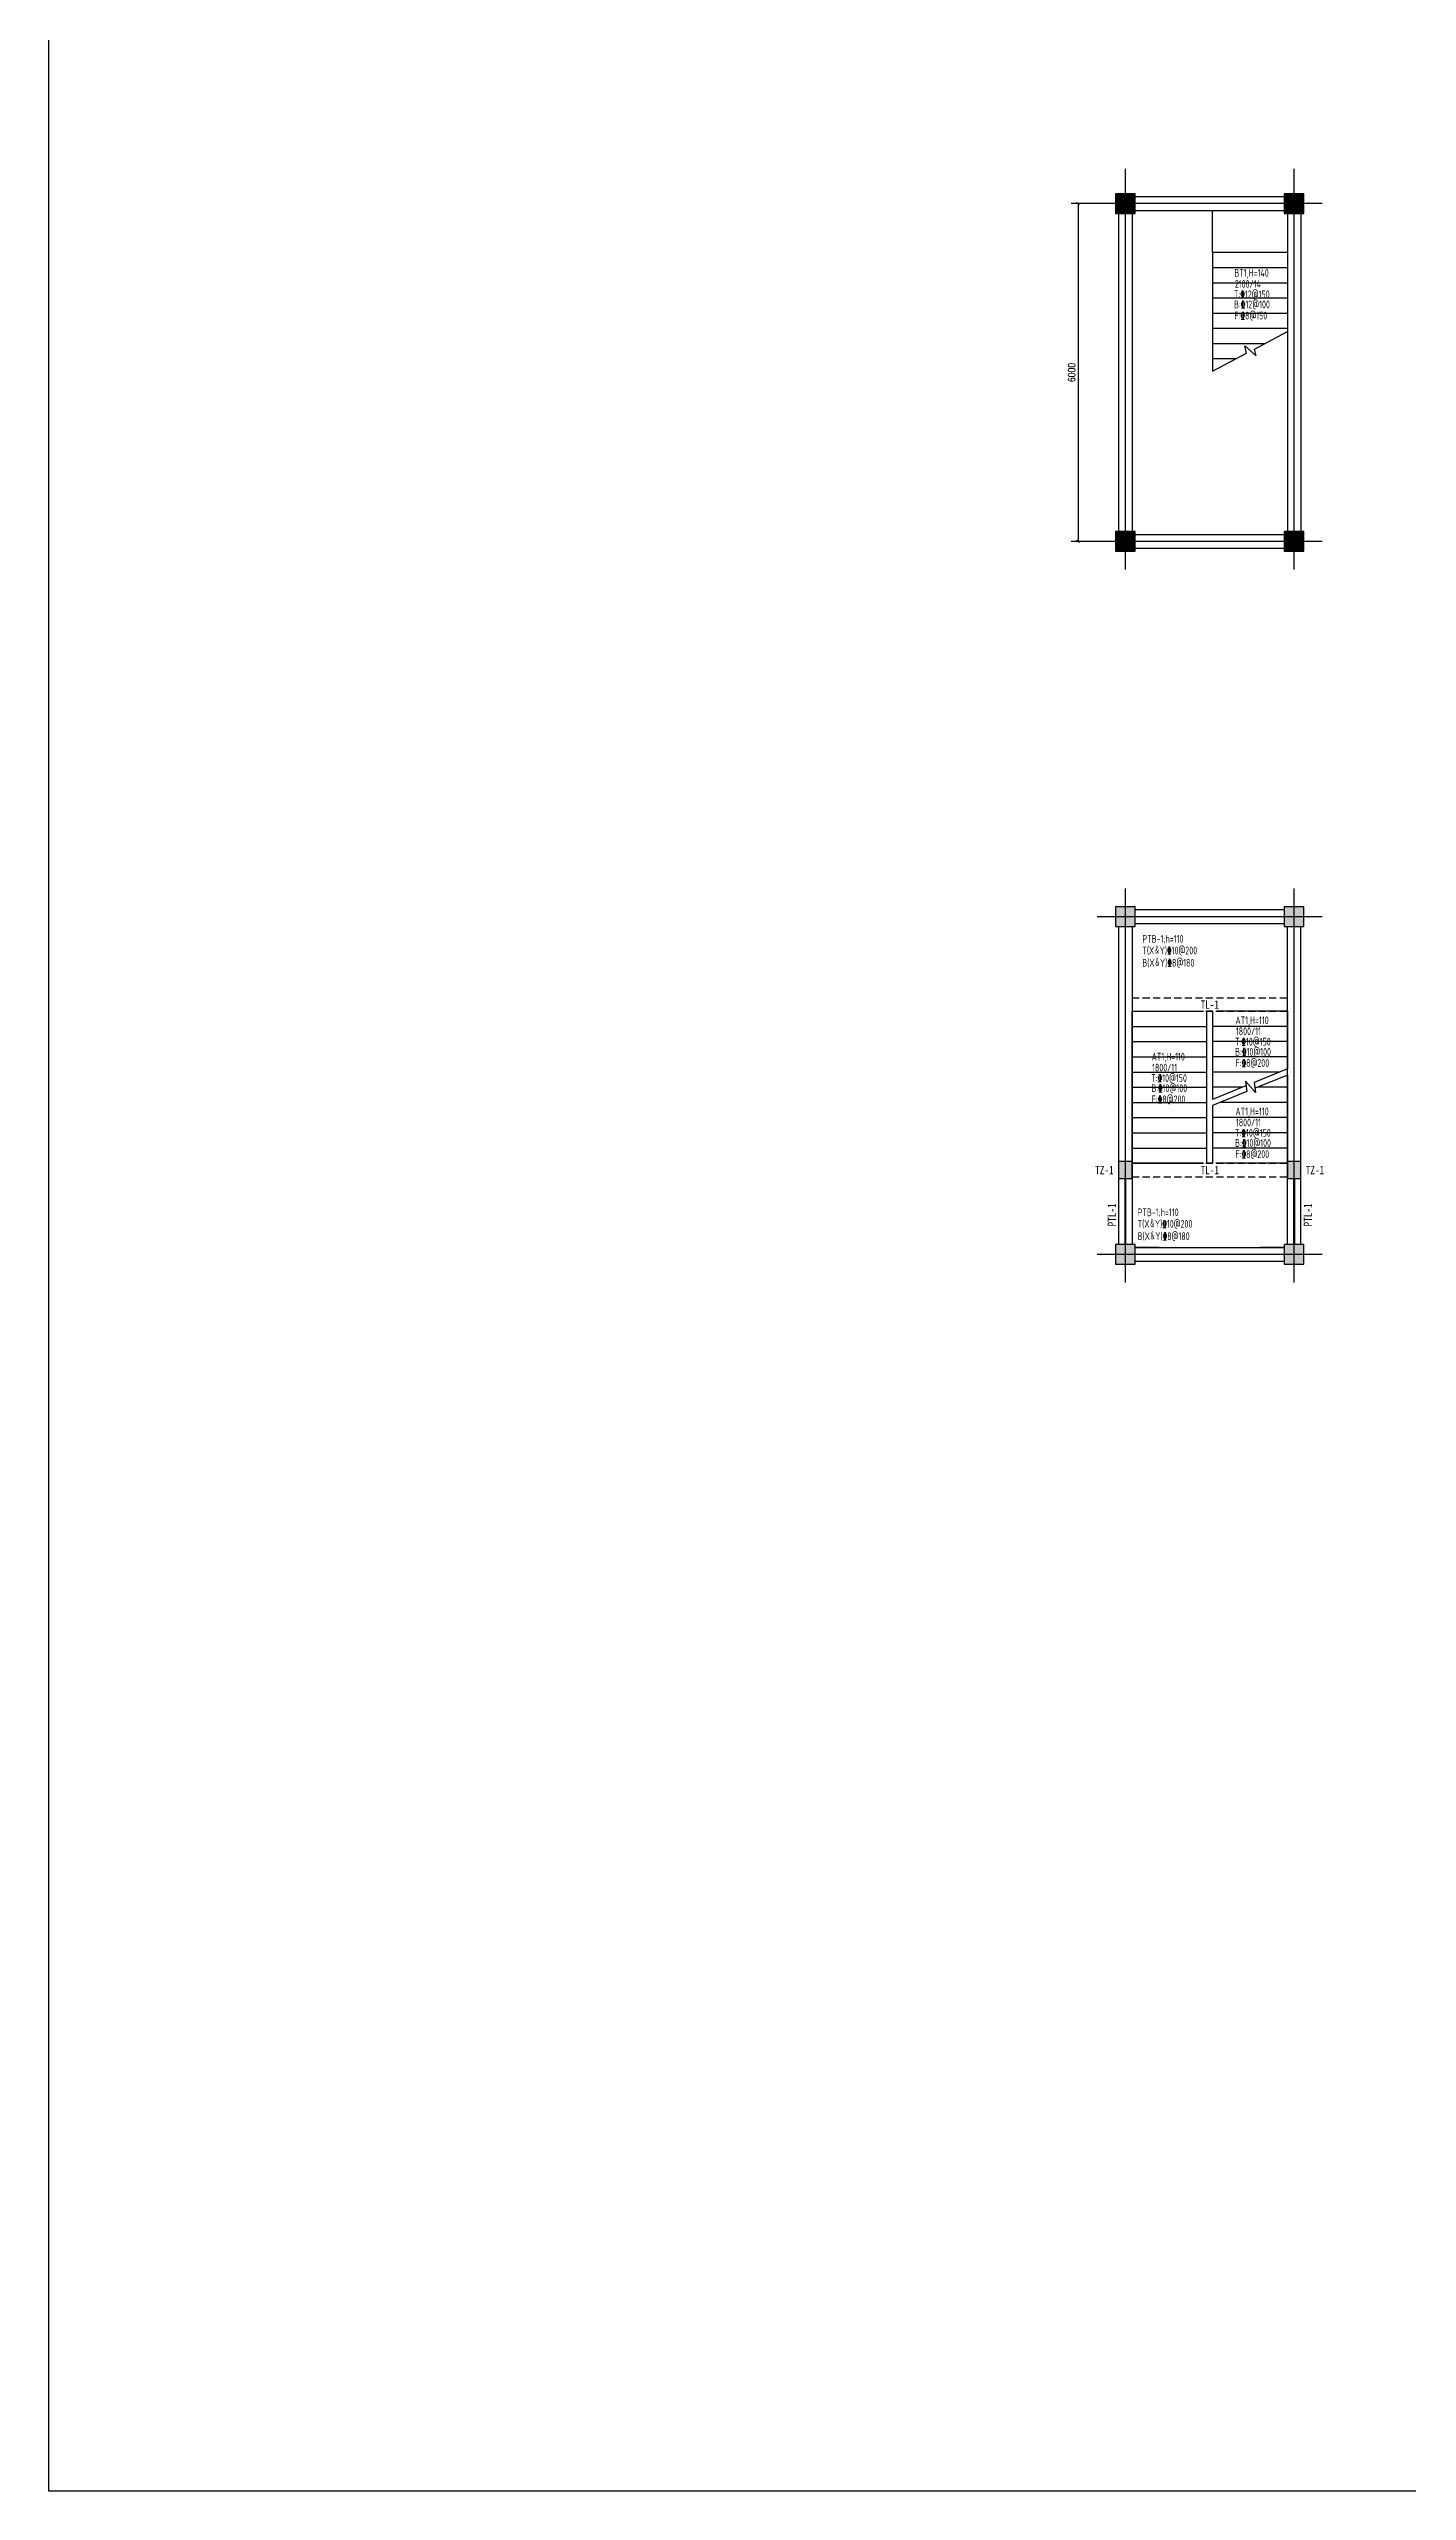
# Model space of a CAD drawing. Extents: x 389606 to 781446, y -84812 to 87496.
# Drawn here: x 605250 to 653546, y -84812 to 1976 of the extents above; entities that cross this region are included whole.
import ezdxf

# ---------------------------------------------------------------- set-up
doc = ezdxf.new("R2010")
doc.units = 0
doc.header["$LTSCALE"] = 1000
doc.header["$MEASUREMENT"] = 0
doc.linetypes.add('DASHED2', pattern=[0.375, 0.25, -0.125])
doc.layers.get('0').update_dxf_attribs({"linetype": 'CONTINUOUS'})
doc.layers.get('Defpoints').update_dxf_attribs({"linetype": 'CONTINUOUS'})
for name, color, linetype in [('DOTE', 5, 'CONTINUOUS'), ('STAIR', 2, 'CONTINUOUS'), ('WALL', 1, 'CONTINUOUS'), ('梁集中标注', 2, 'CONTINUOUS')]:
    doc.layers.add(name, color=color, linetype=linetype)
doc.styles.add('DIM_FONT', font='SIMPLEX.shx', dxfattribs={"width": 0.8})
doc.styles.get("Standard").update_dxf_attribs({"font": 'GBENOR', "bigfont": 'GBCBIG'})
doc.styles.add('黑', font='simhei.ttf', dxfattribs={"width": 0.8})
doc.dimstyles.new('50', dxfattribs={"dimtxt": 250, "dimasz": 100, "dimexe": 250, "dimexo": 0, "dimgap": 100, "dimtad": 1, "dimdec": 0, "dimlfac": 0.5, "dimzin": 0, "dimdsep": 46, "dimtxsty": 'DIM_FONT', "dimblk": 'ARCHTICK', "dimcen": 90, "dimclrt": 7, "dimadec": 0, "dimazin": 0, "dimtfac": 1, "dimtdec": 0, "dimtix": 1, "dimtmove": 2, "dimatfit": 3, "dimldrblk": 'ARCHTICK', "dimfxl": 0, "dimtolj": 1, "dimtzin": 0, "dimarcsym": 0})

# ---------------------------------------------------------------- blocks, each defined once
blk = doc.blocks.new('_FZHK')
blk.add_lwpolyline([(-0.5, -0.5), (0.5, -0.5), (0.5, 0.5), (-0.5, 0.5)], close=True)
blk = doc.blocks.new('_ArchTick')
at = {"color": 0, "linetype": 'ByBlock', "const_width": 0.4}
blk.add_lwpolyline([(-0.5, -0.5), (0.5, 0.5)], dxfattribs=at)
blk = doc.blocks.new('*D128')
at = {"color": 0, "lineweight": -2}
for p, q in [((642653, -3525), (641594, -3525)), ((641844, -3525), (641844, -15525)), ((642653, -15525), (641594, -15525))]:
    blk.add_line(p, q, dxfattribs=at)
at = {"layer": 'Defpoints', "color": 0}
for p in [(642653, -3525), (641844, -15525), (642653, -15525)]:
    blk.add_point(p, dxfattribs=at)
at = {"color": 0, "lineweight": -2, "xscale": 100, "yscale": 100, "zscale": 100}
for p, rotation in [((641844, -3525), 90), ((641844, -15525), 270)]:
    blk.add_blockref('_ArchTick', p, dxfattribs=dict(at, rotation=rotation))
at = {"color": 7, "insert": (641619, -9525), "char_height": 250, "attachment_point": 5, "rotation": 90, "style": 'DIM_FONT'}
blk.add_mtext('\\A1;6000', dxfattribs=at)

msp = doc.modelspace()

# ---------------------------------------------------------------- hatches: boundary and pattern name
for points in [[(643175.8, -3875.3), (643875.8, -3875.3), (643875.8, -3175.3), (643175.8, -3175.3)], [(649175.8, -3875.3), (649875.8, -3875.3), (649875.8, -3175.3), (649175.8, -3175.3)], [(643175.8, -15875.3), (643875.8, -15875.3), (643875.8, -15175.3), (643175.8, -15175.3)], [(649175.8, -15875.3), (649875.8, -15875.3), (649875.8, -15175.3), (649175.8, -15175.3)]]:
    msp.add_hatch(color=251).paths.add_polyline_path(points)
h = msp.add_hatch(color=251)
h.paths.add_polyline_path([(649175.8, -29212.8), (649875.8, -29212.8), (649875.8, -28512.8), (649175.8, -28512.8)])
h.paths.add_polyline_path([(643175.8, -29212.8), (643875.8, -29212.8), (643875.8, -28512.8), (643175.8, -28512.8)])
h.paths.add_polyline_path([(643175.8, -41212.8), (643875.8, -41212.8), (643875.8, -40512.8), (643175.8, -40512.8)])
h.paths.add_polyline_path([(649175.8, -41212.8), (649875.8, -41212.8), (649875.8, -40512.8), (649175.8, -40512.8)])
h = msp.add_hatch(color=2)
h.paths.add_polyline_path([(643765.8, -37562.8), (643285.8, -37562.8), (643285.8, -38162.8), (643765.8, -38162.8)])
h.paths.add_polyline_path([(649765.8, -37562.8), (649285.8, -37562.8), (649285.8, -38162.8), (649765.8, -38162.8)])

# ---------------------------------------------------------------- linework, layer by layer
at = {"color": 4}
msp.add_line((646625.8, -5265.3), (646625.8, -3765.3), dxfattribs=at)
at = {"color": 4, "linetype": 'DASHED2'}
for p, q in [((643765.8, -31742.8), (649285.8, -31742.8)), ((643765.8, -32222.8), (649285.8, -32222.8)), ((643765.8, -37622.8), (649285.8, -37622.8)), ((643765.8, -37622.8), (649285.8, -37622.8)), ((643765.8, -38102.8), (649285.8, -38102.8)), ((643765.8, -38102.8), (649285.8, -38102.8))]:
    msp.add_line(p, q, dxfattribs=at)
msp.add_lwpolyline([(605249.7, 87496.2), (781446.2, 87496.2), (781446.2, -84811.7), (605249.7, -84811.7)], close=True)
at = {"color": 2}
for points in [[(643765.8, -37562.8), (643285.8, -37562.8), (643285.8, -38162.8), (643765.8, -38162.8)], [(649765.8, -37562.8), (649285.8, -37562.8), (649285.8, -38162.8), (649765.8, -38162.8)]]:
    msp.add_lwpolyline(points, close=True, dxfattribs=at)
at = {"color": 2, "const_width": 80}
for points in [[(643525.8, -38180.3), (643525.8, -40512.8)], [(649525.8, -38180.3), (649525.8, -40512.8)]]:
    msp.add_lwpolyline(points, dxfattribs=at)
at = {"layer": 'DOTE'}
for p, q in [((643525.8, -16525.3), (643525.8, -2284)), ((649525.8, -16525.3), (649525.8, -2284)), ((650525.8, -3525.3), (642525.8, -3525.3)), ((650525.8, -15525.3), (642525.8, -15525.3)), ((643525.8, -41862.8), (643525.8, -27862.8)), ((649525.8, -41862.8), (649525.8, -27862.8)), ((650525.8, -28862.8), (642525.8, -28862.8)), ((650525.8, -40862.8), (642525.8, -40862.8))]:
    msp.add_line(p, q, dxfattribs=at)
at = {"layer": 'STAIR'}
for p, q in [((646625.8, -5265.3), (646625.8, -5535.3)), ((649285.8, -5265.3), (646625.8, -5265.3)), ((646625.8, -5535.3), (646625.8, -9477.3)), ((646625.8, -5535.3), (646625.8, -9477.3)), ((649285.8, -5805.3), (646625.8, -5805.3)), ((649285.8, -5265.3), (649285.8, -8073.3)), ((649285.8, -6345.3), (646625.8, -6345.3)), ((649285.8, -6885.3), (646625.8, -6885.3)), ((649285.8, -7425.3), (646625.8, -7425.3)), ((649285.8, -7965.3), (646625.8, -7965.3)), ((648467.3, -8505.3), (646625.8, -8505.3)), ((647832.2, -8840.6), (647772.3, -8577.3)), ((647772.3, -8577.3), (648170.9, -8938.5)), ((648114.7, -8691.5), (649285.8, -8073.3)), ((646625.8, -9477.3), (647832.2, -8840.6)), ((647444.3, -9045.3), (646625.8, -9045.3)), ((648170.9, -8938.5), (648114.7, -8691.5)), ((643765.8, -37622.8), (643765.8, -32222.8)), ((643765.8, -32222.8), (646305.8, -32222.8)), ((643765.8, -32762.8), (646425.8, -32762.8)), ((646425.8, -37622.8), (646425.8, -32222.8)), ((646625.8, -32222.8), (646425.8, -32222.8)), ((646625.8, -32222.8), (646625.8, -35354.8)), ((649285.8, -32762.8), (646625.8, -32762.8)), ((649285.8, -32222.8), (646745.8, -32222.8)), ((649285.8, -32222.8), (649285.8, -34274.8)), ((643765.8, -33302.8), (646425.8, -33302.8)), ((643765.8, -33842.8), (646425.8, -33842.8)), ((649285.8, -33302.8), (646625.8, -33302.8)), ((649285.8, -33842.8), (646625.8, -33842.8)), ((643765.8, -34382.8), (646425.8, -34382.8)), ((649020, -34382.8), (646625.8, -34382.8)), ((648153.6, -35106.6), (647792.9, -34707.4)), ((647792.9, -34707.4), (647839.1, -35078.1)), ((649285.8, -34274.8), (648109.5, -34752.4)), ((649285.8, -34490.7), (648135.1, -34957.9)), ((649285.8, -34490.7), (649285.8, -37622.8)), ((643765.8, -34922.8), (646425.8, -34922.8)), ((643765.8, -35462.8), (646425.8, -35462.8)), ((647813.5, -34872.6), (646625.8, -35354.8)), ((647690, -34922.8), (646625.8, -34922.8)), ((647839.1, -35078.1), (646625.8, -35570.7)), ((646625.8, -35570.7), (646625.8, -37622.8)), ((649285.8, -35462.8), (646891.6, -35462.8)), ((648109.5, -34752.4), (648153.6, -35106.6)), ((649285.8, -34922.8), (648221.6, -34922.8)), ((643765.8, -36002.8), (646425.8, -36002.8)), ((649285.8, -36002.8), (646625.8, -36002.8)), ((643765.8, -36542.8), (646425.8, -36542.8)), ((643765.8, -37082.8), (646425.8, -37082.8)), ((649285.8, -36542.8), (646625.8, -36542.8)), ((649285.8, -37082.8), (646625.8, -37082.8)), ((643765.8, -37622.8), (646305.8, -37622.8)), ((646305.8, -37622.8), (643765.8, -37622.8)), ((646625.8, -37622.8), (646425.8, -37622.8)), ((649285.8, -37622.8), (646745.8, -37622.8)), ((649285.8, -37622.8), (646745.8, -37622.8)), ((643875.8, -40622.8), (649175.8, -40622.8))]:
    msp.add_line(p, q, dxfattribs=at)
at = {"layer": 'WALL', "color": 4}
for p, q in [((649175.8, -3285.3), (643875.8, -3285.3)), ((643285.8, -3875.3), (643285.8, -15175.3)), ((643765.8, -3875.3), (643765.8, -15175.3)), ((643875.8, -3765.3), (649175.8, -3765.3)), ((649285.8, -3875.3), (649285.8, -15175.3)), ((649765.8, -3875.3), (649765.8, -15175.3)), ((643875.8, -15285.3), (649175.8, -15285.3)), ((643875.8, -15765.3), (649175.8, -15765.3)), ((649175.8, -28622.8), (643875.8, -28622.8)), ((643285.8, -29212.8), (643285.8, -40512.8)), ((643765.8, -29212.8), (643765.8, -40512.8)), ((643875.8, -29102.8), (649175.8, -29102.8)), ((649285.8, -40512.8), (649285.8, -29212.8)), ((649765.8, -40512.8), (649765.8, -29212.8)), ((644725.8, -40622.8), (643875.8, -40622.8)), ((644725.8, -40622.8), (648325.8, -40622.8)), ((649175.8, -40622.8), (648325.8, -40622.8)), ((643875.8, -41102.8), (644725.8, -41102.8)), ((644725.8, -41102.8), (648325.8, -41102.8)), ((648325.8, -41102.8), (649175.8, -41102.8))]:
    msp.add_line(p, q, dxfattribs=at)
at = {"layer": 'WALL'}
for points in [[(643175.8, -3875.3), (643875.8, -3875.3), (643875.8, -3175.3), (643175.8, -3175.3)], [(649175.8, -3875.3), (649875.8, -3875.3), (649875.8, -3175.3), (649175.8, -3175.3)], [(643175.8, -15875.3), (643875.8, -15875.3), (643875.8, -15175.3), (643175.8, -15175.3)], [(649175.8, -15875.3), (649875.8, -15875.3), (649875.8, -15175.3), (649175.8, -15175.3)]]:
    msp.add_lwpolyline(points, close=True, dxfattribs=at)

# ---------------------------------------------------------------- block references
at = {"layer": 'WALL', "xscale": 700, "yscale": 700, "zscale": 700}
for p in [(643525.8, -28862.8), (649525.8, -28862.8), (643525.8, -40862.8), (649525.8, -40862.8)]:
    msp.add_blockref('_FZHK', p, dxfattribs=at)

# ---------------------------------------------------------------- texts
at = {"color": 6, "width": 0.7}
for s, p in [('BT1,H=140', (647402.2, -6124.7)), ('T:%%13212@150', (647384.2, -6884.2)), ('B:%%13212@100', (647389.3, -7244.4)), ('2100/14', (647417.2, -6514.2)), ('F:%%1328@150', (647403.6, -7640.8)), ('T(X＆Y)%%13210@200', (644129.5, -30199.5)), ('PTB-1;h=110', (644129.5, -29788.3)), ('B(X＆Y)%%1328@180', (644129.5, -30637.2)), ('AT1,H=110', (647440.5, -32683.1)), ('1800/11', (647455.6, -33072.6)), ('AT1,H=110', (644460.5, -33974.5)), ('T:%%13210@150', (647422.6, -33442.6)), ('B:%%13210@100', (647427.7, -33802.8)), ('T:%%13210@150', (644442.6, -34734.1)), ('1800/11', (644475.6, -34364)), ('F:%%1328@200', (647442, -34199.2)), ('B:%%13210@100', (644447.7, -35094.3)), ('F:%%1328@200', (644462, -35490.7)), ('T:%%13210@150', (647422.6, -36682.6)), ('AT1,H=110', (647440.5, -35923.1)), ('1800/11', (647455.6, -36312.6)), ('B:%%13210@100', (647427.7, -37042.8)), ('F:%%1328@200', (647442, -37439.2)), ('T(X＆Y)%%13210@200', (643960.9, -39916.4)), ('PTB-1;h=110', (643960.9, -39505.2)), ('B(X＆Y)%%1328@180', (643960.9, -40354.1))]:
    msp.add_text(s, height=275, dxfattribs=at).set_placement(p)
at = {"layer": '梁集中标注', "color": 2, "style": '黑', "width": 0.8}
for s, p in [('TL-1', (646202.6, -32136.5)), ('TZ-1', (642453.6, -38016.5)), ('TL-1', (646202.6, -38016.5)), ('TZ-1', (649939.4, -38016.5))]:
    msp.add_text(s, height=300, dxfattribs=at).set_placement(p)
for p in [(643198.5, -39868.3), (650165.8, -39868.3)]:
    msp.add_text('PTL-1', height=300, rotation=90, dxfattribs=at).set_placement(p)

# ---------------------------------------------------------------- dimensions: what is measured, and where the dimension line sits
at = {"color": 4}
dim = msp.add_linear_dim(base=(641844.4, -15525.3), p1=(642653.2, -3525.3), p2=(642653.2, -15525.3), angle=90, dimstyle='50', dxfattribs=at)
dim.commit()
dim.dimension.update_dxf_attribs({"geometry": '*D128', "text_midpoint": (641619.4, -9525.3)})

doc.saveas('drawing.dxf')
